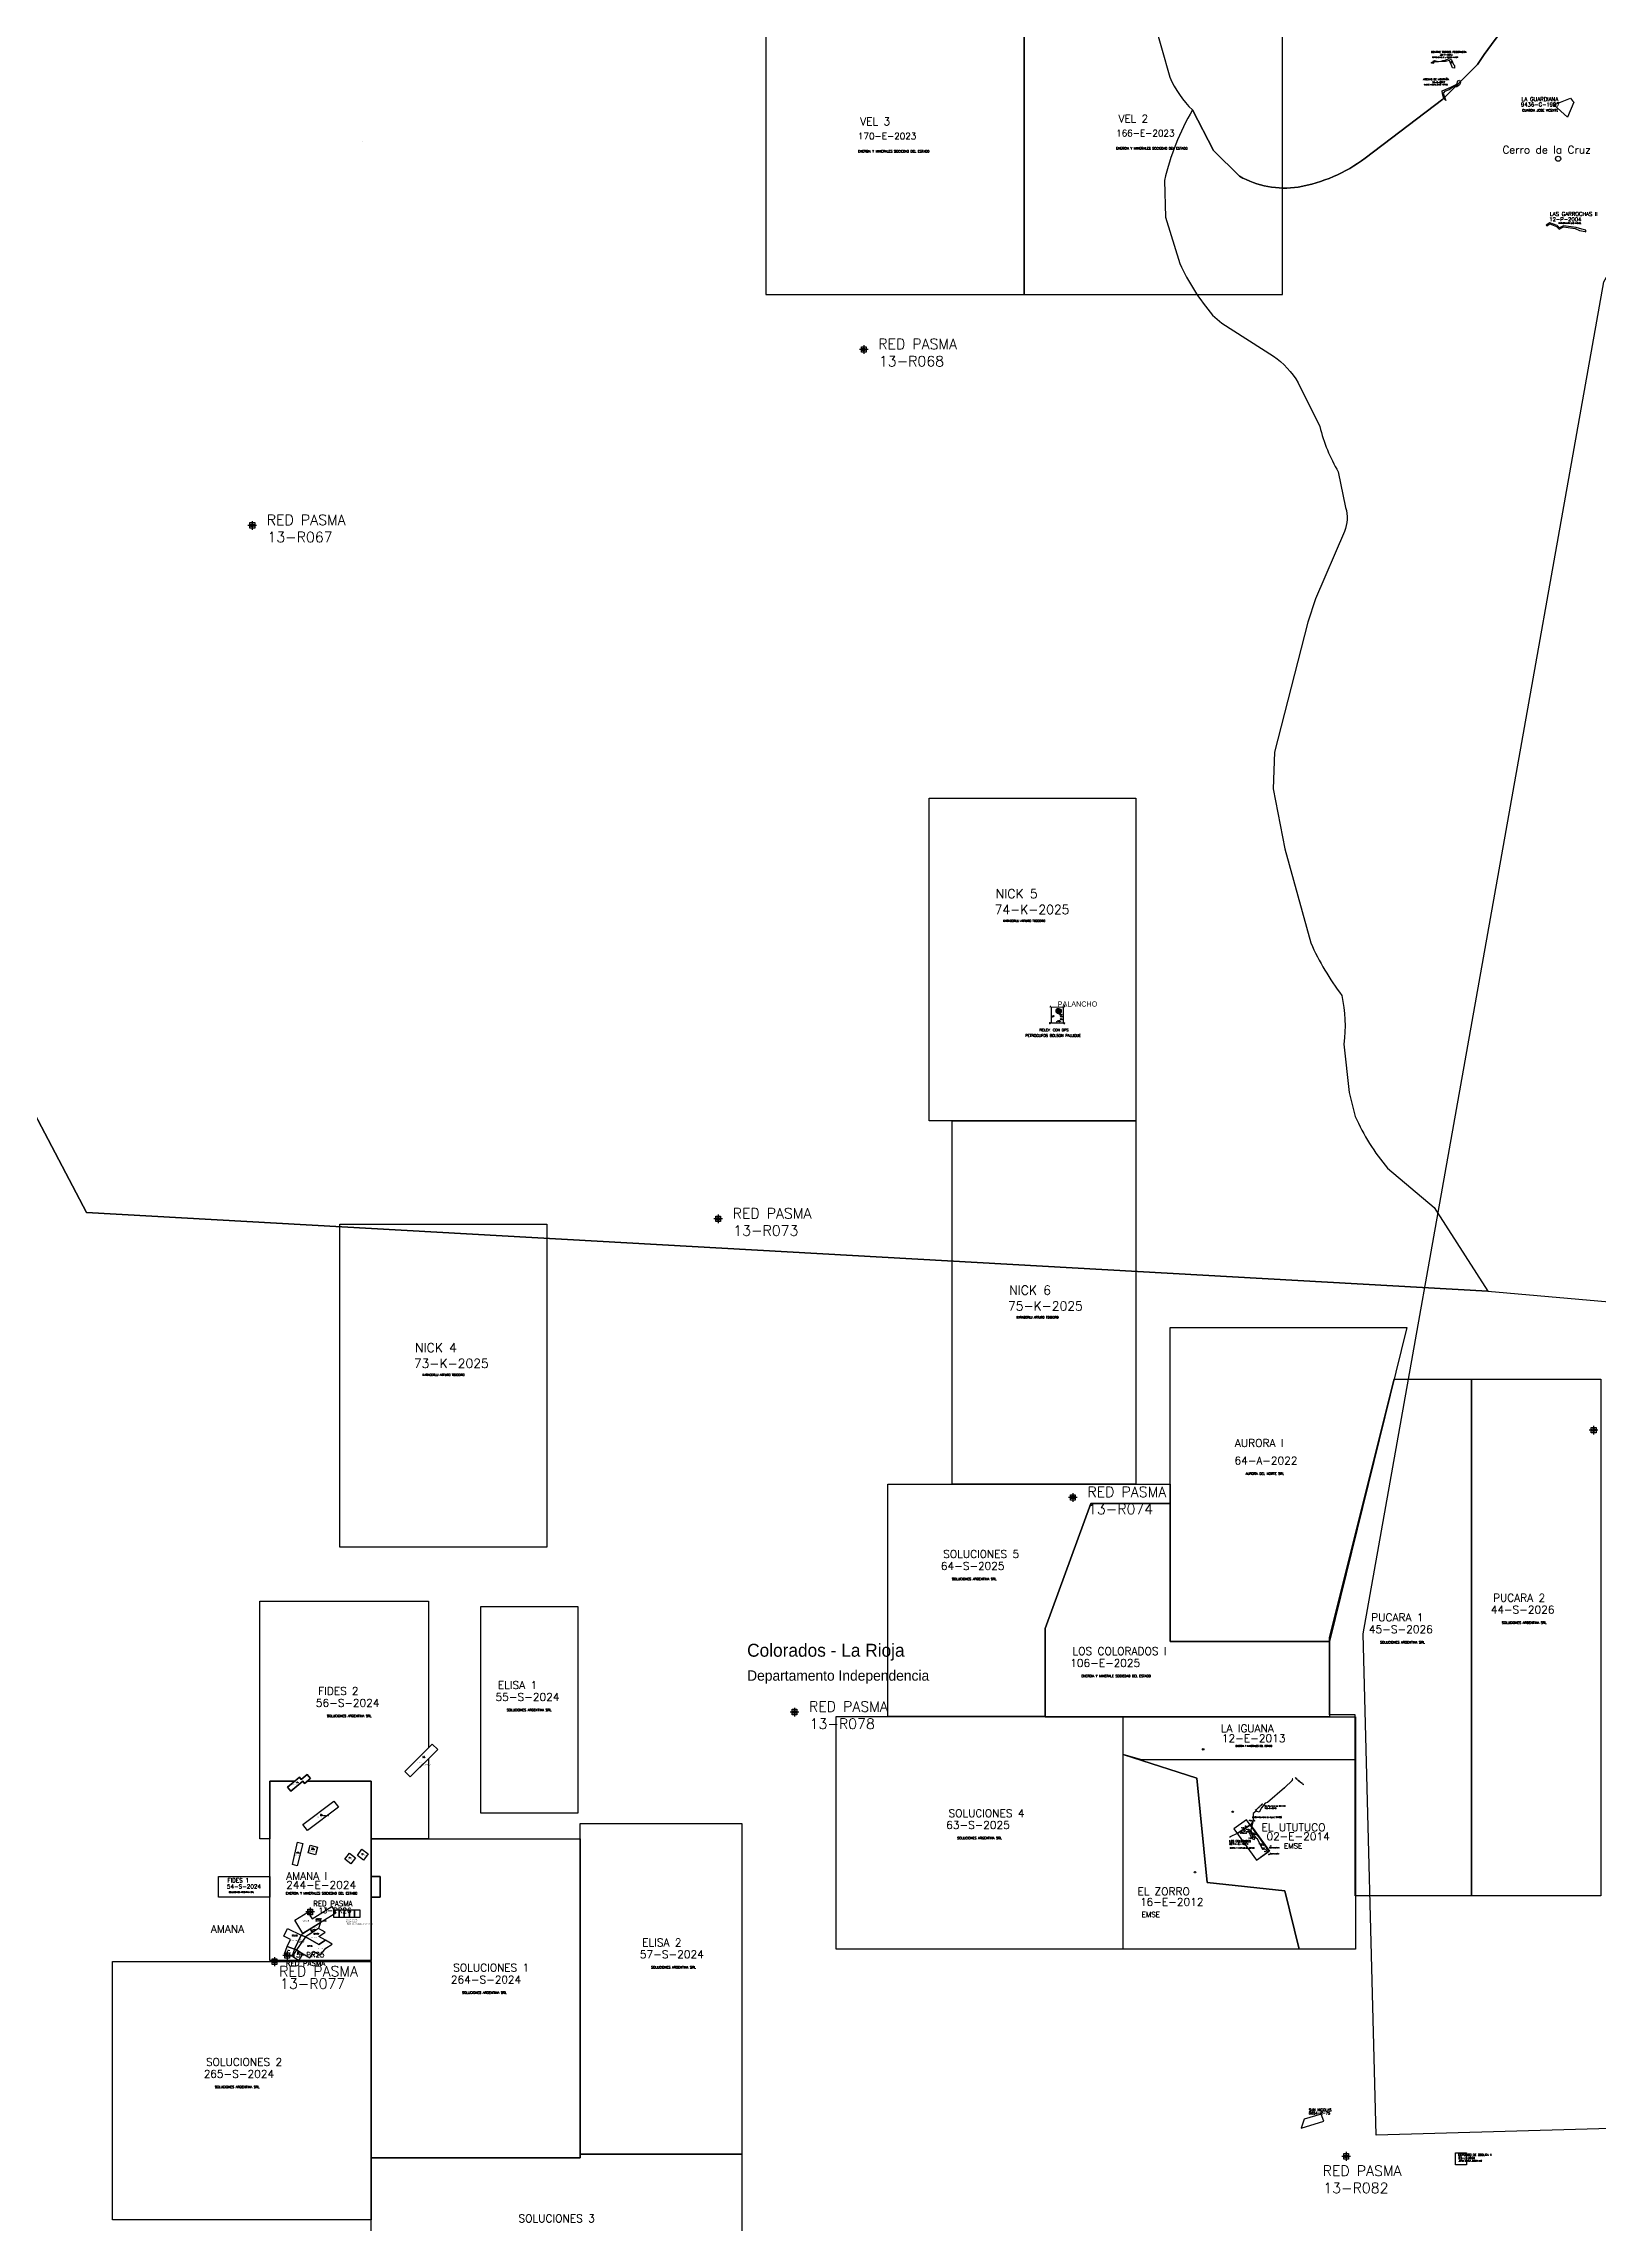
# Model space of a CAD drawing. Header units: metres. Extents: x -4406421 to 6012633, y 6449185 to 13337258.
# Drawn here: x 3349728 to 3409947, y 6665276 to 6749711 of the extents above; entities that cross this region are included whole.
import ezdxf

# ---------------------------------------------------------------- set-up
doc = ezdxf.new("R2010")
doc.units = ezdxf.units.M
doc.header["$LTSCALE"] = 20
doc.header["$MEASUREMENT"] = 0
doc.header["$PDMODE"] = 66
doc.header["$PDSIZE"] = 1
doc.linetypes.add('ACAD_ISO14W100', pattern=[25.5, 12, -3, 0.5, -3, 0.5, -3, 0.5, -3])
for name, color, linetype in [('BLOQUE-PASMA', 40, 'CONTINUOUS'), ('CAMINOS', 7, 'CONTINUOUS'), ('CANTERAS', 6, 'CONTINUOUS'), ('CANTERAS-SC', 6, 'CONTINUOUS'), ('CATEOS', 7, 'CONTINUOUS'), ('LIMDEP', 9, 'CONTINUOUS'), ('MANIFEST', 1, 'CONTINUOUS'), ('MANIFEST-TEMP', 3, 'CONTINUOUS'), ('MINAPASMA', 40, 'CONTINUOUS'), ('MINAS', 76, 'CONTINUOUS'), ('P.A.S.M.A puntos', 241, 'CONTINUOUS'), ('PASMA NOMBRE', 40, 'CONTINUOUS'), ('SERVIDUMBRE', 44, 'CONTINUOUS'), ('ZONAS', 5, 'CONTINUOUS')]:
    doc.layers.add(name, color=color, linetype=linetype)
doc.layers.add('DEMASIA', color=7, linetype='CONTINUOUS', true_color=0xdefd91)
doc.layers.add('TITULARES', color=7, linetype='CONTINUOUS', true_color=0x04fbc6)
doc.styles.add('ROMANS', font='romans.shx', dxfattribs={"oblique": 1.17516e-08, "height": 3})
doc.linetypes.add('FENCELINE2', pattern='A,0.25,-0.1,[132,ltypeshp.shx,S=0.1,R=0,X=-0.1,Y=0],-0.1,1', length=1.45)

msp = doc.modelspace()

# ---------------------------------------------------------------- hatches: boundary and pattern name
at = {"layer": 'CAMINOS', "linetype": 'Continuous'}
h = msp.add_hatch(color=1, dxfattribs=at)
h.paths.add_polyline_path([(3396451, 6680906, 1), (3396481, 6680906, 1)])
h.paths.add_polyline_path([(3396269, 6680657, 1), (3396239, 6680657, 1)])
h.paths.add_polyline_path([(3396189, 6680626, 1), (3396159, 6680626, 1)])
h.paths.add_polyline_path([(3396347, 6680566, 1), (3396377, 6680566, 1)])
h.paths.add_polyline_path([(3396348, 6680473, 1), (3396378, 6680473, 1)])
h.paths.add_polyline_path([(3396431, 6680228, 1), (3396461, 6680228, 1)])
for color, points in [(3, [(3396811, 6680016, 1), (3396781, 6680016, 1)]), (2, [(3397241, 6679927, 1), (3397211, 6679927, 1)]), (2, [(3397172, 6679598, 1), (3397142, 6679598, 1)])]:
    msp.add_hatch(color=color, dxfattribs=at).paths.add_polyline_path(points)
h = msp.add_hatch(color=2, dxfattribs=at)
edge = h.paths.add_edge_path()
edge.add_arc((3397100, 6679808), 15, 0, 360)
edge = h.paths.add_edge_path()
edge.add_arc((3397067, 6679741), 15, 0, 360)
edge = h.paths.add_edge_path()
edge.add_arc((3397014, 6679715), 15, 0, 360)
at = {"layer": 'ZONAS', "ltscale": 100}
h = msp.add_hatch(dxfattribs=at)
h.set_pattern_fill('ANSI31', color=256, style=0)
h.set_pattern_definition([(45, (0, 0), (-0.0883883476483, 0.0883883476483), [])])
h.paths.add_polyline_path([(3389117, 6712250, 1), (3388917, 6712250, 1)])

# ---------------------------------------------------------------- linework, layer by layer
at = {"layer": 'CAMINOS', "color": 7, "linetype": 'FENCELINE2', "ltscale": 3}
for points in [[(3395923, 6680404), (3396438, 6680741), (3397174, 6679721)], [(3397174, 6679721), (3396834, 6679478)]]:
    msp.add_lwpolyline(points, dxfattribs=at)
at = {"layer": 'CAMINOS', "color": 7, "linetype": 'Continuous'}
for points in [[(3396170, 6680555), (3396204, 6680494), (3396254, 6680522), (3396219, 6680584)], [(3396352, 6680529), (3396499, 6680221), (3396544, 6680276), (3396410, 6680556)], [(3396499, 6680221), (3396583, 6680172), (3396623, 6680227), (3396544, 6680276)]]:
    msp.add_lwpolyline(points, close=True, dxfattribs=at)
at = {"layer": 'CAMINOS', "linetype": 'Continuous'}
for centre in [(3396174, 6680626), (3396254, 6680657), (3396362, 6680566), (3396466, 6680906), (3396363, 6680473), (3396446, 6680228), (3396796, 6680016), (3397014, 6679715), (3397067, 6679741), (3397100, 6679808), (3397226, 6679927), (3397157, 6679598)]:
    msp.add_circle(centre, 15, dxfattribs=at)
at = {"layer": 'CANTERAS', "ltscale": 100}
for points in [[(3404139, 6749129), (3404226, 6749079), (3404301, 6748898), (3404334, 6748863), (3404344, 6748756), (3404256, 6748777), (3404145, 6749057), (3403989, 6749025), (3403832, 6749013), (3403719, 6749011), (3403553, 6749003), (3403504, 6748937), (3403440, 6748964), (3403469, 6748990), (3403504, 6748981), (3403510, 6749035), (3403566, 6749058), (3403726, 6749022), (3403827, 6749028), (3403882, 6749051), (3403973, 6749065)], [(3404530, 6748300), (3404573, 6748190), (3404538, 6748109), (3404429, 6748038), (3404277, 6748024), (3404137, 6747928), (3403947, 6747856), (3403903, 6747785), (3404009, 6747514), (3403932, 6747581), (3403878, 6747761), (3403864, 6747879), (3404017, 6747947), (3404194, 6748030), (3404436, 6748142), (3404463, 6748267)], [(3408183, 6747342), (3408834, 6747604), (3408910, 6747493), (3408955, 6747449), (3408719, 6746859)]]:
    msp.add_lwpolyline(points, close=True, dxfattribs=at)
at = {"layer": 'CANTERAS'}
msp.add_lwpolyline([(3408560, 6742619), (3409004, 6742550), (3409173, 6742472), (3409398, 6742438), (3409420, 6742421), (3409420, 6742494), (3409262, 6742522), (3409049, 6742589), (3408553, 6742658), (3408406, 6742573), (3408318, 6742672), (3408026, 6742773), (3407883, 6742688), (3407911, 6742660), (3408031, 6742736), (3408289, 6742636), (3408388, 6742525)], close=True, dxfattribs=at)
at = {"layer": 'CANTERAS', "linetype": 'Continuous'}
msp.add_lwpolyline([(3398400, 6669000), (3399279, 6669273), (3399176, 6669540), (3398519, 6669347)], close=True, dxfattribs=at)
at = {"layer": 'CANTERAS', "ltscale": 100}
for centre, radius in [((3404221, 6748986), 30), ((3404323, 6748068), 17.8)]:
    msp.add_circle(centre, radius, dxfattribs=at)
at = {"layer": 'CANTERAS-SC', "linetype": 'Continuous'}
msp.add_line((3408955, 6747449), (3408719, 6746859), dxfattribs=at)
at = {"layer": 'CATEOS', "color": 0, "ltscale": 100}
for points in [[(3377678, 6750003), (3377678, 6740003), (3387678, 6740003), (3387678, 6750003)], [(3393335, 6700000), (3402500, 6700000), (3399500, 6687846), (3393335, 6687846)], [(3382400, 6693934), (3393335, 6693934), (3393335, 6693181), (3390260, 6693181), (3388500, 6688342), (3388500, 6684934), (3382400, 6684934)], [(3358100, 6689400), (3364622, 6689400), (3364622, 6683727), (3363708, 6682817), (3363920, 6682604), (3364622, 6683304), (3364622, 6680200), (3362400, 6680200), (3362400, 6682442), (3359945, 6682442), (3360061, 6682538), (3359933, 6682692), (3359702, 6682501), (3359632, 6682586), (3359458, 6682442), (3358480, 6682442), (3358480, 6680200), (3358100, 6680200)], [(3380400, 6684934), (3388500, 6684934), (3388500, 6684931), (3391500, 6684931), (3391500, 6675930), (3380400, 6675930)], [(3362400, 6678750), (3362750, 6678750), (3362750, 6677950), (3362400, 6677950)], [(3352400, 6675448), (3362400, 6675448), (3362400, 6665448), (3352400, 6665448)], [(3362400, 6667855), (3370500, 6667855), (3370500, 6668000), (3376750, 6668000), (3376750, 6661000), (3362400, 6661000)]]:
    msp.add_lwpolyline(points, close=True, dxfattribs=at)
at = {"layer": 'CATEOS', "ltscale": 100}
for points in [[(3387678, 6750003), (3387678, 6740003), (3397678, 6740003), (3397678, 6750003)], [(3384000, 6720500), (3392000, 6720500), (3392000, 6708000), (3384000, 6708000)], [(3384893, 6708000), (3392000, 6708000), (3392000, 6693934), (3384893, 6693934)], [(3361200, 6704000), (3369200, 6704000), (3369200, 6691500), (3361200, 6691500)], [(3402000, 6698000), (3405000, 6698000), (3405000, 6678000), (3400500, 6678000), (3400500, 6685000), (3399500, 6685000), (3399500, 6688000)], [(3405000, 6698000), (3410000, 6698000), (3410000, 6678000), (3405000, 6678000)], [(3388500, 6684931), (3388500, 6688342), (3390260, 6693181), (3393335, 6693181), (3393335, 6687846), (3399500, 6687846), (3399500, 6684931)], [(3366650, 6689200), (3370400, 6689200), (3370400, 6681200), (3366650, 6681200)], [(3358480, 6682442), (3359458, 6682442), (3359170, 6682204), (3359297, 6682049), (3359760, 6682432), (3359830, 6682347), (3359945, 6682442), (3362400, 6682442), (3362400, 6675494), (3358480, 6675494)], [(3370500, 6680800), (3376750, 6680800), (3376750, 6668000), (3370500, 6668000)], [(3362400, 6680200), (3370500, 6680200), (3370500, 6667855), (3362400, 6667855), (3362400, 6677950), (3362750, 6677950), (3362750, 6678750), (3362400, 6678750)], [(3356500, 6678750), (3358480, 6678750), (3358480, 6677950), (3356500, 6677950)], [(3404382, 6667580), (3404378, 6668042), (3404806, 6668046), (3404810, 6667584)]]:
    msp.add_lwpolyline(points, close=True, dxfattribs=at)
at = {"layer": 'CATEOS', "linetype": 'Continuous'}
msp.add_circle((3408349, 6745254), 100, dxfattribs=at)
at = {"layer": 'DEMASIA', "ltscale": 100}
msp.add_lwpolyline([(3359699, 6676475), (3359861, 6676405), (3359517, 6675911), (3359439, 6675932)], close=True, dxfattribs=at)
at = {"layer": 'LIMDEP', "linetype": 'Continuous'}
for points in [[(3392676, 6750686), (3393319, 6748408, 0.091169), (3394195, 6747142), (3395005, 6745575), (3396014, 6744576, 0.161202), (3398289, 6744153, 0.116335), (3400880, 6745273), (3403888, 6747561), (3405226, 6748902, -0.05334), (3407629, 6751815)], [(3407629, 6751815, 0.05334), (3405226, 6748902), (3403888, 6747561), (3400880, 6745273, -0.116335), (3398289, 6744153, -0.161202), (3396014, 6744576), (3395005, 6745575), (3394195, 6747142, 0.075594), (3393114, 6744416), (3393156, 6742997), (3393707, 6741195, 0.069301), (3394977, 6739200), (3395329, 6738893), (3397329, 6737615, -0.10918), (3398289, 6736581), (3399128, 6734882, 0.075552), (3399842, 6733136), (3400126, 6731753, -0.156983), (3400086, 6730822), (3398956, 6728217), (3398663, 6727317), (3397372, 6722272), (3397317, 6720864), (3397774, 6718540), (3398775, 6714890, 0.054772), (3399974, 6712861, -0.085999), (3400059, 6710977), (3400260, 6709094), (3400500, 6708176, 0.071714), (3401746, 6706170), (3403549, 6704645), (3405626, 6701403), (3418104, 6700316)], [(3392676, 6750686), (3393319, 6748408, 0.091169), (3394195, 6747142, 0.075594), (3393114, 6744416), (3393156, 6742997), (3393707, 6741195, 0.069301), (3394977, 6739200), (3395329, 6738893), (3397329, 6737615, -0.10918), (3398289, 6736581), (3399128, 6734882, 0.075552), (3399842, 6733136), (3400126, 6731753, -0.156983), (3400086, 6730822), (3398956, 6728217), (3398663, 6727317), (3397372, 6722272), (3397317, 6720864), (3397774, 6718540), (3398775, 6714890, 0.054772), (3399974, 6712861, -0.085999), (3400059, 6710977), (3400260, 6709094), (3400500, 6708176, 0.071714), (3401746, 6706170), (3403549, 6704645), (3405626, 6701403), (3351385, 6704459), (3343853, 6718783)], [(3343853, 6718783), (3351385, 6704459), (3405626, 6701403), (3418104, 6700316), (3416914, 6681150, -0.160971), (3415451, 6678224), (3415303, 6677291, 0.093472), (3415517, 6675896, -0.067313), (3416880, 6672891, -0.034598), (3417442, 6668671), (3417470, 6661099)]]:
    msp.add_lwpolyline(points, format="xyb", dxfattribs=at)
at = {"layer": 'LIMDEP', "linetype": 'ACAD_ISO14W100', "ltscale": 100}
msp.add_point((3362073, 6745908), dxfattribs=at)
at = {"layer": 'MANIFEST', "linetype": 'Continuous'}
msp.add_lwpolyline([(3389195, 6712414), (3389195, 6711782), (3388740, 6711782), (3388740, 6712405)], close=True, dxfattribs=at)
at = {"layer": 'MANIFEST', "ltscale": 100}
for points in [[(3391511, 6684931), (3400511, 6684931), (3400511, 6683274), (3392236, 6683261), (3391511, 6683464)], [(3391511, 6683464), (3394368, 6682552), (3394766, 6678519), (3397771, 6678187), (3398333, 6675931), (3391511, 6675931)], [(3392236, 6683261), (3400511, 6683274), (3400511, 6676042), (3400511, 6675931), (3398333, 6675931), (3397771, 6678187), (3394766, 6678519), (3394368, 6682552), (3392236, 6683232)]]:
    msp.add_lwpolyline(points, close=True, dxfattribs=at)
at = {"layer": 'MANIFEST', "linetype": 'Continuous'}
for centre, radius in [((3388814, 6712055), 25), ((3389001, 6711863), 20), ((3389017, 6712250), 25), ((3389045, 6711865), 25), ((3389092, 6712111), 25), ((3389104, 6711939), 25), ((3389116, 6712048), 25)]:
    msp.add_circle(centre, radius, dxfattribs=at)
at = {"layer": 'MANIFEST', "ltscale": 100}
for centre in [(3394610, 6683667), (3395753, 6681251), (3394293, 6678911)]:
    msp.add_circle(centre, 30, dxfattribs=at)
at = {"layer": 'MANIFEST-TEMP', "ltscale": 100}
msp.add_lwpolyline([(3390260, 6684931), (3390260, 6684931)], dxfattribs=at)
for centre, radius in [((3396864, 6681403), 2.43), ((3397009, 6681584), 0.994), ((3397104, 6681614), 1.91), ((3397763, 6682178), 3.69), ((3396459, 6680541), 2.78), ((3396473, 6680772), 4.16), ((3396542, 6680910), 2.23), ((3396544, 6681182), 2.11), ((3396664, 6681277), 2.61), ((3396778, 6681237), 1.69), ((3395653, 6680278), 5.06), ((3395923, 6680404), 2.94), ((3396494, 6680436), 2.96), ((3396700, 6680210), 9.97), ((3396910, 6679810), 6.01)]:
    msp.add_circle(centre, radius, dxfattribs=at)
at = {"layer": 'MINAPASMA'}
for p, q in [((3363920, 6682604), (3363708, 6682817)), ((3359355, 6679206), (3359560, 6680074)), ((3359762, 6680026), (3359548, 6679154)), ((3359560, 6680074), (3359762, 6680026)), ((3359966, 6679663), (3360044, 6679953)), ((3360044, 6679953), (3360334, 6679876)), ((3360334, 6679876), (3360256, 6679586)), ((3397163, 6679726), (3396812, 6680213)), ((3396812, 6680213), (3397163, 6679726)), ((3397163, 6679726), (3396920, 6679551)), ((3359548, 6679154), (3359355, 6679206)), ((3360256, 6679586), (3359966, 6679663)), ((3359450, 6677049), (3359960, 6677365)), ((3361041, 6677330), (3359767, 6676539)), ((3359960, 6677365), (3360118, 6677110)), ((3360118, 6677110), (3360883, 6677585)), ((3360883, 6677585), (3361041, 6677330)), ((3359767, 6676539), (3359450, 6677049))]:
    msp.add_line(p, q, dxfattribs=at)
at = {"layer": 'MINAPASMA', "ltscale": 100}
for points in [[(3364771, 6683875), (3364983, 6683663), (3363920, 6682604), (3363708, 6682817)], [(3359170, 6682204), (3359632, 6682586), (3359702, 6682501), (3359933, 6682692), (3360061, 6682538), (3359830, 6682347), (3359760, 6682432), (3359297, 6682049)], [(3360959, 6681659), (3361141, 6681424), (3359946, 6680520), (3359766, 6680754)], [(3362050, 6679803), (3362291, 6679624), (3362111, 6679383), (3361871, 6679563)], [(3361564, 6679654), (3361804, 6679474), (3361625, 6679234), (3361384, 6679414)], [(3359450, 6677049), (3359960, 6677365), (3360118, 6677110), (3360883, 6677585), (3361041, 6677330), (3359767, 6676539)], [(3359165, 6676727), (3359699, 6676475), (3359439, 6675932), (3359158, 6676033), (3359290, 6676306), (3359022, 6676440)], [(3359517, 6675911), (3360026, 6675595), (3360180, 6675852), (3360437, 6675698), (3360647, 6675968), (3360899, 6676130), (3360637, 6676276), (3360385, 6676113), (3359861, 6676405)], [(3360365, 6676730), (3359861, 6676405), (3360385, 6676113), (3360637, 6676276), (3360375, 6676422), (3360627, 6676584)], [(3359158, 6676033), (3359439, 6675932), (3359337, 6675650), (3359056, 6675751)], [(3359517, 6675911), (3359359, 6675657), (3359611, 6675494), (3359763, 6675740)]]:
    msp.add_lwpolyline(points, close=True, dxfattribs=at)
at = {"layer": 'MINAS', "linetype": 'Continuous'}
msp.add_lwpolyline([(3397163, 6679726), (3396286, 6680943), (3395799, 6680592), (3396676, 6679375)], close=True, dxfattribs=at)
at = {"layer": 'MINAS', "ltscale": 100}
for points in [[(3359560, 6680074), (3359762, 6680026), (3359548, 6679154), (3359355, 6679206)], [(3360044, 6679953), (3360334, 6679876), (3360256, 6679586), (3359966, 6679663)], [(3361162, 6677461), (3361162, 6677161), (3360962, 6677161), (3360962, 6677461)], [(3361362, 6677461), (3361362, 6677161), (3361162, 6677161), (3361162, 6677461)], [(3361562, 6677461), (3361562, 6677161), (3361362, 6677161), (3361362, 6677461)], [(3361762, 6677461), (3361762, 6677161), (3361562, 6677161), (3361562, 6677461)], [(3361962, 6677461), (3361962, 6677161), (3361762, 6677161), (3361762, 6677461)], [(3359861, 6676405), (3359699, 6676475), (3359767, 6676539), (3360047, 6676713), (3360131, 6676579)], [(3360047, 6676713), (3360451, 6676964), (3360365, 6676730), (3360131, 6676579)]]:
    msp.add_lwpolyline(points, close=True, dxfattribs=at)
msp.add_circle((3360125, 6676619), 30, dxfattribs=at)
at = {"layer": 'P.A.S.M.A puntos', "ltscale": 100}
for p, q in [((3381473, 6738037), (3381473, 6737699)), ((3381473, 6738037), (3381473, 6737699)), ((3381641, 6737868), (3381304, 6737868)), ((3381641, 6737868), (3381304, 6737868)), ((3357804, 6731227), (3357804, 6730890)), ((3357804, 6731227), (3357804, 6730890)), ((3357973, 6731059), (3357636, 6731059)), ((3357973, 6731059), (3357636, 6731059)), ((3376005, 6704208), (3375667, 6704208)), ((3376005, 6704208), (3375667, 6704208)), ((3375836, 6704377), (3375836, 6704039)), ((3375836, 6704377), (3375836, 6704039)), ((3409894, 6696029), (3409557, 6696029)), ((3409894, 6696029), (3409557, 6696029)), ((3409726, 6696198), (3409726, 6695860)), ((3409726, 6696198), (3409726, 6695860)), ((3389736, 6693423), (3389399, 6693423)), ((3389736, 6693423), (3389399, 6693423)), ((3389567, 6693591), (3389567, 6693254)), ((3389567, 6693591), (3389567, 6693254)), ((3378961, 6685112), (3378623, 6685112)), ((3378961, 6685112), (3378623, 6685112)), ((3378792, 6685281), (3378792, 6684943)), ((3378792, 6685281), (3378792, 6684943)), ((3358836, 6675449), (3358499, 6675449)), ((3358836, 6675449), (3358499, 6675449)), ((3358667, 6675617), (3358667, 6675280)), ((3358667, 6675617), (3358667, 6675280)), ((3400318, 6667910), (3399980, 6667910)), ((3400318, 6667910), (3399980, 6667910)), ((3400149, 6668079), (3400149, 6667742)), ((3400149, 6668079), (3400149, 6667742))]:
    msp.add_line(p, q, dxfattribs=at)
at = {"layer": 'P.A.S.M.A puntos', "color": 61, "ltscale": 100}
for p, q in [((3360213, 6677371), (3359876, 6677371)), ((3360045, 6677539), (3360045, 6677202)), ((3359320, 6675689), (3358983, 6675689)), ((3359151, 6675858), (3359151, 6675520))]:
    msp.add_line(p, q, dxfattribs=at)
at = {"layer": 'P.A.S.M.A puntos', "ltscale": 100}
for points in [[(3381380, 6737974), (3381565, 6737974), (3381565, 6737762), (3381380, 6737762)], [(3381380, 6737974), (3381565, 6737974), (3381565, 6737762), (3381380, 6737762)], [(3357712, 6731165), (3357897, 6731165), (3357897, 6730952), (3357712, 6730952)], [(3357712, 6731165), (3357897, 6731165), (3357897, 6730952), (3357712, 6730952)], [(3375743, 6704314), (3375929, 6704314), (3375929, 6704102), (3375743, 6704102)], [(3375743, 6704314), (3375929, 6704314), (3375929, 6704102), (3375743, 6704102)], [(3409633, 6696135), (3409818, 6696135), (3409818, 6695923), (3409633, 6695923)], [(3409633, 6696135), (3409818, 6696135), (3409818, 6695923), (3409633, 6695923)], [(3389475, 6693529), (3389660, 6693529), (3389660, 6693317), (3389475, 6693317)], [(3389475, 6693529), (3389660, 6693529), (3389660, 6693317), (3389475, 6693317)], [(3378699, 6685218), (3378885, 6685218), (3378885, 6685006), (3378699, 6685006)], [(3378699, 6685218), (3378885, 6685218), (3378885, 6685006), (3378699, 6685006)], [(3358575, 6675555), (3358760, 6675555), (3358760, 6675343), (3358575, 6675343)], [(3358575, 6675555), (3358760, 6675555), (3358760, 6675343), (3358575, 6675343)], [(3400056, 6668017), (3400242, 6668017), (3400242, 6667804), (3400056, 6667804)], [(3400056, 6668017), (3400242, 6668017), (3400242, 6667804), (3400056, 6667804)]]:
    msp.add_lwpolyline(points, close=True, dxfattribs=at)
at = {"layer": 'P.A.S.M.A puntos', "color": 61, "ltscale": 100}
for points in [[(3359952, 6677477), (3360137, 6677477), (3360137, 6677265), (3359952, 6677265)], [(3359059, 6675795), (3359244, 6675795), (3359244, 6675583), (3359059, 6675583)]]:
    msp.add_lwpolyline(points, close=True, dxfattribs=at)
at = {"layer": 'P.A.S.M.A puntos', "ltscale": 100}
for centre in [(3381473, 6737868), (3381473, 6737868), (3357804, 6731059), (3357804, 6731059), (3375836, 6704208), (3375836, 6704208), (3409726, 6696029), (3409726, 6696029), (3389567, 6693423), (3389567, 6693423), (3378792, 6685112), (3378792, 6685112), (3358667, 6675449), (3358667, 6675449), (3400149, 6667910), (3400149, 6667910)]:
    msp.add_circle(centre, 60, dxfattribs=at)
at = {"layer": 'P.A.S.M.A puntos', "color": 61, "ltscale": 100}
for centre in [(3360044, 6677372), (3359151, 6675689)]:
    msp.add_circle(centre, 60, dxfattribs=at)
at = {"layer": 'SERVIDUMBRE', "lineweight": 30, "ltscale": 100}
msp.add_lwpolyline([(3398066, 6682480), (3397763, 6682178), (3397104, 6681614), (3397009, 6681584), (3396864, 6681403), (3396778, 6681237), (3396664, 6681277), (3396544, 6681182), (3396542, 6680910), (3396473, 6680772), (3395923, 6680404), (3395653, 6680278)], dxfattribs=at)
at = {"layer": 'SERVIDUMBRE', "ltscale": 100}
msp.add_lwpolyline([(3396542, 6680910), (3396459, 6680541), (3396494, 6680436), (3396700, 6680210), (3396910, 6679810)], dxfattribs=at)
for centre, radius in [((3398066, 6682480), 10.3), ((3396561, 6681038), 30)]:
    msp.add_circle(centre, radius, dxfattribs=at)
at = {"layer": 'ZONAS', "ltscale": 100}
msp.add_lwpolyline([(3481193, 6671007), (3401307, 6668733), (3400799, 6688144), (3410122, 6740487), (3436066, 6785981), (3478901, 6786947), (3505263, 6772854), (3479600, 6731171)], close=True, dxfattribs=at)
msp.add_circle((3389017, 6712250), 100, dxfattribs=at)

# ---------------------------------------------------------------- texts
at = {"layer": 'BLOQUE-PASMA', "ltscale": 100}
for tag, p, s in [('4383-Y-67', (3364192, 6683154), 'YAMIRI S.A.'), ('6269-E-1974', (3359346, 6682282), 'ENERGIA Y MINERALES SOCIEDAD DEL ESTADO'), ('5386-E-1972', (3360293, 6681035), 'ENERGIA Y MINERALES SOCIEDAD DEL ESTADO'), ('5306-E-1971', (3360004, 6679712), 'ENERGIA Y MINERALES SOCIEDAD DEL ESTADO'), ('68762-E-1956', (3359425, 6679554), 'ENERGIA Y MINERALE SOCIEDAD DEL ESTADO'), ('7439-I-79', (3361487, 6679382), 'IORDACHE, CARMEN S.'), ('7418-I-1978', (3362001, 6679541), ''), ('69398-L-1955', (3359300, 6676263), 'LOPEZ FRANCISCO'), ('69397-E-1955', (3359736, 6677013), 'ENERGIA Y MINERALES SOCIEDAD DEL ESTADO'), ('1258-L-1953', (3360071, 6676374), 'LOPEZ FRANCISCO'), ('5519-Y-72', (3359108, 6675783), 'YAMIRI SA'), ('8574-L-81', (3359619, 6675571), 'LOPEZ FRANCISCO'), ('1072-L-1953', (3360293, 6675938), 'LOPEZ FRANCISCO')]:
    msp.add_attdef(tag, p, s, height=30, dxfattribs=at)
at = {"layer": 'CAMINOS', "linetype": 'Continuous', "style": 'ROMANS', "oblique": 0}
for s, rotation, p in [('Ruta Nacional N° 74', 319.53482, (3398172, 6682555)), ('Camino de Acceso', 43.73122, (3396643, 6681291))]:
    msp.add_text(s, height=30, rotation=rotation, dxfattribs=at).set_placement(p)
for s, p in [('P4', (3396094, 6680611)), ('P5', (3396228, 6680679)), ('P3', (3396285, 6680552)), ('P6', (3396383, 6680895)), ('de Esteriles', (3396056, 6680410)), ('Dique', (3396056, 6680459)), ('P2', (3396283, 6680460)), ('P1', (3396369, 6680212)), ('Zona', (3396525, 6680406)), ('de Pilas', (3396525, 6680357)), ('Area', (3396828, 6679994)), ('Planta', (3396828, 6679946)), ('Area ', (3396898, 6679837)), ('Cantera', (3396898, 6679789)), ('Escombreras Norte', (3397168, 6679847)), ('Escombreras Sur', (3397204, 6679613))]:
    msp.add_text(s, height=30, dxfattribs=at).set_placement(p)
at = {"layer": 'CAMINOS', "color": 2, "linetype": 'Continuous', "style": 'ROMANS', "oblique": 0}
msp.add_text('AMANA', height=300, dxfattribs=at).set_placement((3356201, 6676564))
at = {"layer": 'CANTERAS', "linetype": 'Continuous', "style": 'ROMANS', "oblique": 0}
for s, height, p in [('BEATRIZ TORRES PEDERNERA', 70, (3403435, 6749355)), ('38-T-2013', 60, (3403779, 6749246)), ('ARENAS DE MONTAÑA', 70, (3403129, 6748295)), ('15-G-2017', 60, (3403473, 6748186)), ('9436-G-1987', 150, (3406911, 6747275)), ('LA GUARDIANA', 150, (3406938, 6747487)), ('LAS GARROCHAS II', 150, (3408035, 6743041)), ('12-P-2004', 150, (3408010, 6742831)), ('PAPASTAMATI LUIS MIGUEL', 50, (3408369, 6742739)), ('SAN NICOLAS', 100, (3398702, 6669661)), ('6654-R-75', 100, (3398697, 6669533))]:
    msp.add_text(s, height=height, dxfattribs=at).set_placement(p)
at = {"layer": 'CATEOS', "linetype": 'Continuous', "style": 'ROMANS', "oblique": 0}
for s, height, p in [('VEL 3', 300, (3381333, 6746546)), ('VEL 2', 300, (3391329, 6746660)), ('170-E-2023', 250, (3381248, 6746006)), ('166-E-2023', 250, (3391243, 6746120)), ('Cerro de la Cruz', 300, (3406192, 6745451)), ('NICK 5', 350, (3386582, 6716621)), ('74-K-2025', 350, (3386539, 6716010)), ('75-K-2025', 350, (3387057, 6700661)), ('NICK 6', 350, (3387100, 6701272)), ('NICK 4', 350, (3364105, 6699047)), ('73-K-2025', 350, (3364062, 6698436)), ('AMANA I', 300, (3359113, 6678619)), ('244-E-2024', 300, (3359113, 6678270))]:
    msp.add_text(s, height=height, dxfattribs=at).set_placement(p)
at = {"layer": 'CATEOS', "color": 0, "linetype": 'Continuous', "style": 'ROMANS', "oblique": 0}
for s, p in [('AURORA I', (3395838, 6695377)), ('64-A-2022', (3395821, 6694700)), ('64-S-2025', (3384456, 6690620)), ('SOLUCIONES 5', (3384546, 6691078)), ('44-S-2026', (3405741, 6688927)), ('PUCARA 2', (3405831, 6689385)), ('45-S-2026', (3401028, 6688168)), ('PUCARA 1', (3401118, 6688626)), ('LOS COLORADOS I', (3389553, 6687320)), ('106-E-2025', (3389463, 6686862)), ('55-S-2024', (3367224, 6685546)), ('ELISA 1', (3367314, 6686005)), ('63-S-2025', (3384661, 6680587)), ('SOLUCIONES 4', (3384751, 6681045)), ('ELISA 2', (3372901, 6676040)), ('57-S-2024', (3372811, 6675582)), ('264-S-2024', (3365491, 6674605)), ('SOLUCIONES 1', (3365581, 6675063)), ('265-S-2024', (3355924, 6670953)), ('SOLUCIONES 2', (3356014, 6671411)), ('SOLUCIONES 3', (3368114, 6665355))]:
    msp.add_text(s, height=300, dxfattribs=at).set_placement(p)
at = {"layer": 'CATEOS', "color": 0, "style": 'ROMANS', "oblique": 0}
for s, p in [('56-S-2024', (3360263, 6685317)), ('FIDES 2', (3360353, 6685775))]:
    msp.add_text(s, height=300, dxfattribs=at).set_placement(p)
at = {"layer": 'CATEOS', "style": 'ROMANS', "oblique": 0}
for s, height, p in [('54-S-2024', 160, (3356824, 6678279)), ('FIDES 1', 160, (3356845, 6678515)), ('DEPOSITO DE ZEOLITA 4', 80, (3404486, 6667928)), ('83-J-2024', 80, (3404491, 6667805))]:
    msp.add_text(s, height=height, dxfattribs=at).set_placement(p)
at = {"layer": 'CATEOS', "color": 160, "linetype": 'Continuous', "style": 'ROMANS'}
msp.add_text('ENERGIA Y MINERALES SOCIEDAD DEL ESTADO', height=90, dxfattribs=at).set_placement((3359102, 6678047))
at = {"layer": 'DEMASIA'}
for s, p in [('EL MELLI', (3359651, 6676284)), ('28-L-2019', (3359654, 6676233))]:
    msp.add_text(s, height=30, dxfattribs=at).set_placement(p)
at = {"layer": 'MANIFEST', "linetype": 'Continuous', "style": 'ROMANS', "oblique": 0}
for s, height, p in [('D', 50, (3388657, 6711757)), ('A', 50, (3388677, 6712410)), ('D', 25, (3388769, 6712012)), ("G'", 25, (3388937, 6711833)), ("A'", 25, (3389046, 6712272)), ("F'", 25, (3389077, 6711833)), ("C'", 25, (3389122, 6712093)), ("E'", 25, (3389135, 6711911)), ("D'", 25, (3389150, 6712030)), ('C', 50, (3389217, 6711753)), ('B', 50, (3389219, 6712414)), ('PETROGLIFOS BOLSON PALUQUE', 100, (3387726, 6711255)), ('RELEV. CON GPS', 100, (3388276, 6711470)), ('LA IGUANA', 300, (3395292, 6684328)), ('12-E-2013', 300, (3395339, 6683946)), ('EL UTUTUCO', 300, (3396867, 6680497)), ('02-E-2014', 300, (3397058, 6680147)), ('EL ZORRO', 300, (3392065, 6678017)), ('16-E-2012', 300, (3392167, 6677611))]:
    msp.add_text(s, height=height, dxfattribs=at).set_placement(p)
at = {"layer": 'MINAPASMA', "color": 2}
for s, height, p in [('Colorados - La Rioja', 500, (3376959, 6687255)), ('Departamento Independencia', 400, (3376959, 6686326))]:
    msp.add_text(s, height=height, dxfattribs=at).set_placement(p)
at = {"layer": 'MINAS'}
for s, height, p in [('DON PACO', 50, (3364329, 6683051)), ('NUEVA', 30, (3360158, 6676752)), ('23-L-2006', 30, (3360161, 6676701)), ('4518-P-1968', 50, (3361437, 6676972)), ('PUENTES MANUEL F Y SOCIOS', 50, (3361437, 6676885)), ('CLARISA (s/c)', 50, (3361443, 6677043))]:
    msp.add_text(s, height=height, dxfattribs=at).set_placement(p)
at = {"layer": 'MINAS', "linetype": 'Continuous', "style": 'ROMANS', "oblique": 0}
for s, height, p in [('LOS COLORADOS', 75, (3395621, 6680079)), ('6274-E-1974', 75, (3395621, 6679971)), ('ENERGIA Y MINERALES DEL ESTADO', 40, (3395648, 6679828))]:
    msp.add_text(s, height=height, dxfattribs=at).set_placement(p)
at = {"layer": 'P.A.S.M.A puntos', "linetype": 'Continuous', "style": 'ROMANS', "oblique": 0}
for s, p in [('RED PASMA', (3382034, 6737881)), ('RED PASMA', (3382034, 6737881)), ('13-R068', (3382060, 6737215)), ('13-R068', (3382060, 6737215)), ('RED PASMA', (3358366, 6731072)), ('RED PASMA', (3358366, 6731072)), ('13-R067', (3358392, 6730406)), ('13-R067', (3358392, 6730406)), ('RED PASMA', (3376397, 6704222)), ('RED PASMA', (3376397, 6704222)), ('13-R073', (3376423, 6703555)), ('13-R073', (3376423, 6703555)), ('RED PASMA', (3390129, 6693436)), ('RED PASMA', (3390129, 6693436)), ('13-R074', (3390155, 6692770)), ('13-R074', (3390155, 6692770)), ('RED PASMA', (3379353, 6685125)), ('RED PASMA', (3379353, 6685125)), ('13-R078', (3379380, 6684459)), ('13-R078', (3379380, 6684459)), ('RED PASMA', (3358847, 6674876)), ('13-R077', (3358882, 6674397)), ('RED PASMA', (3399237, 6667151)), ('RED PASMA', (3399237, 6667151)), ('13-R082', (3399263, 6666485)), ('13-R082', (3399263, 6666485))]:
    msp.add_text(s, height=400, dxfattribs=at).set_placement(p)
at = {"layer": 'P.A.S.M.A puntos', "color": 61, "linetype": 'Continuous', "style": 'ROMANS', "oblique": 0}
for s, p in [('RED PASMA', (3360160, 6677598)), ('13-PR26', (3360371, 6677331)), ('RED PASMA', (3359103, 6675284)), ('13-PR25', (3359327, 6675617))]:
    msp.add_text(s, height=200, dxfattribs=at).set_placement(p)
at = {"layer": 'PASMA NOMBRE', "color": 160, "linetype": 'Continuous', "style": 'ROMANS'}
for s, height, p in [('4383-Y-1967', 10, (3364399, 6683344)), ('DON PACO', 10, (3364408, 6683389)), ('6269-E-1974', 10, (3359501, 6682375)), ('ALBA II', 10, (3359526, 6682406)), ('5386-E-1972', 10, (3360442, 6681113)), ('KOKA II', 10, (3360446, 6681149)), ('ENERGIA Y MINERALES SOCIEDAD DEL ESTADO', 10, (3360447, 6681091)), ('EL MOLLECITO', 10, (3359512, 6679673)), ('ENERGIA Y MINERALE SOCIEDAD DEL ESTADO', 5, (3360078, 6679791)), ('ANCLAP 37', 10, (3360096, 6679839)), ('5306-E-1971', 10, (3360106, 6679805)), ('68762-E-1956', 10, (3359511, 6679657)), ('ENERGIA Y MINERALE SOCIEDAD DEL ESTADO', 5, (3359513, 6679647)), ('7439-I-1979', 10, (3361541, 6679458)), ('ATILA', 10, (3361552, 6679486)), ('7418-I-1978', 10, (3362036, 6679600)), ('OSIRIS', 10, (3362048, 6679626)), ('69398-L-1955', 20, (3359340, 6676429)), ('LAS MELLIZAS II', 20, (3359348, 6676471)), ('LAS MELLIZAS I', 20, (3360178, 6676531)), ('1258-L-1953', 20, (3360178, 6676506)), ('69397-E-1955', 20, (3360264, 6677063)), ('LAS MELLIZAS III', 20, (3360273, 6677105)), ('5519-Y-1972', 10, (3359166, 6675875)), ('LULI', 10, (3359173, 6675898)), ('8574-L-1981', 20, (3359538, 6675729)), ('LULI I', 20, (3359546, 6675771)), ('LAS MELLIZAS', 20, (3359933, 6676060)), ('1072-L-1953', 20, (3359933, 6676035))]:
    msp.add_text(s, height=height, dxfattribs=at).set_placement(p)
at = {"layer": 'SERVIDUMBRE', "color": 44, "style": 'ROMANS', "oblique": 0}
for s, p in [('Servidumbre de CAMINO', (3396986, 6681450)), ('105-E-2010', (3396986, 6681362)), ('Servidumbre de Agua ( EMSE)', (3396619, 6681018))]:
    msp.add_text(s, height=50, dxfattribs=at).set_placement(p)
at = {"layer": 'SERVIDUMBRE', "ltscale": 100, "char_height": 40, "width": 441.28, "attachment_point": 1, "style": 'ROMANS'}
for s, insert in [('1', (3398046, 6682541)), ('13', (3396553, 6680922))]:
    msp.add_mtext(s, dxfattribs=dict(at, insert=insert))
at = {"layer": 'TITULARES', "color": 6, "linetype": 'Continuous', "style": 'ROMANS', "oblique": 0}
for s, height, p in [('TORRES DANIEL E. y TORRES WALTER', 40, (3403470, 6749163)), ('GIUDICE NICOLAS JORGE Y OTROS', 40, (3403165, 6748103)), ('GUARDIA JOSE VICENTE', 90, (3406960, 6747078))]:
    msp.add_text(s, height=height, dxfattribs=at).set_placement(p)
at = {"layer": 'TITULARES', "color": 160, "linetype": 'Continuous', "style": 'ROMANS'}
for s, height, p in [('ENERGIA Y MINERALES SOCIEDAD DEL ESTADO', 90, (3381248, 6745494)), ('ENERGIA Y MINERALES SOCIEDAD DEL ESTADO', 90, (3391243, 6745608)), ('AURORA DEL NORTE SRL', 90, (3396254, 6694301)), ('SOLUCIONES ARGENTINA SRL', 90, (3384888, 6690221)), ('SOLUCIONES ARGENTINA SRL', 90, (3406174, 6688528)), ('SOLUCIONES ARGENTINA SRL', 90, (3401461, 6687768)), ('ENERGIA Y MINERALE SOCIEDAD DEL ESTADO', 90, (3389896, 6686463)), ('SOLUCIONES ARGENTINA SRL', 90, (3367657, 6685147)), ('ENERGIA Y MINERALES DEL ESTADO', 60, (3395865, 6683771)), ('SOLUCIONES ARGENTINA SRL', 90, (3385093, 6680188)), ('EMSE', 200, (3397744, 6679828)), ('EMSE', 200, (3392234, 6677172)), ('LOPEZ FRANCISCO', 13, (3360141, 6676674)), ('ENERGIA Y MINERALES SOCIEDAD DEL ESTADO', 13, (3360265, 6677019)), ('LOPEZ FRANCISCO', 13, (3359634, 6676206)), ('SOLUCIONES ARGENTINA SRL', 90, (3373244, 6675183)), ('SOLUCIONES ARGENTINA SRL', 90, (3365924, 6674206)), ('SOLUCIONES ARGENTINA SRL', 90, (3356357, 6670554))]:
    msp.add_text(s, height=height, dxfattribs=at).set_placement(p)
at = {"layer": 'TITULARES', "color": 5, "linetype": 'Continuous', "style": 'ROMANS'}
for p in [(3386866, 6715704), (3387384, 6700355), (3364389, 6698130)]:
    msp.add_text('KARAGORLU ARTURO TEODORO', height=80, dxfattribs=at).set_placement(p)
at = {"layer": 'TITULARES', "color": 160, "style": 'ROMANS'}
msp.add_text('SOLUCIONES ARGENTINA SRL', height=90, dxfattribs=at).set_placement((3360696, 6684918))
at = {"layer": 'TITULARES', "color": 5, "style": 'ROMANS', "oblique": 0}
for s, p in [('SOLUCIONES ARGENTINA SRL', (3356901, 6678113)), ('JORGE SHEILA JESSICA LIZ', (3404505, 6667712))]:
    msp.add_text(s, height=50, dxfattribs=at).set_placement(p)
at = {"layer": 'ZONAS', "ltscale": 100, "insert": (3388978, 6712626), "char_height": 200, "width": 2820.5, "attachment_point": 1, "style": 'ROMANS'}
msp.add_mtext('{\\fArial|b0|i0|c0|p34;PALANCHO}', dxfattribs=at)

doc.saveas('drawing.dxf')
